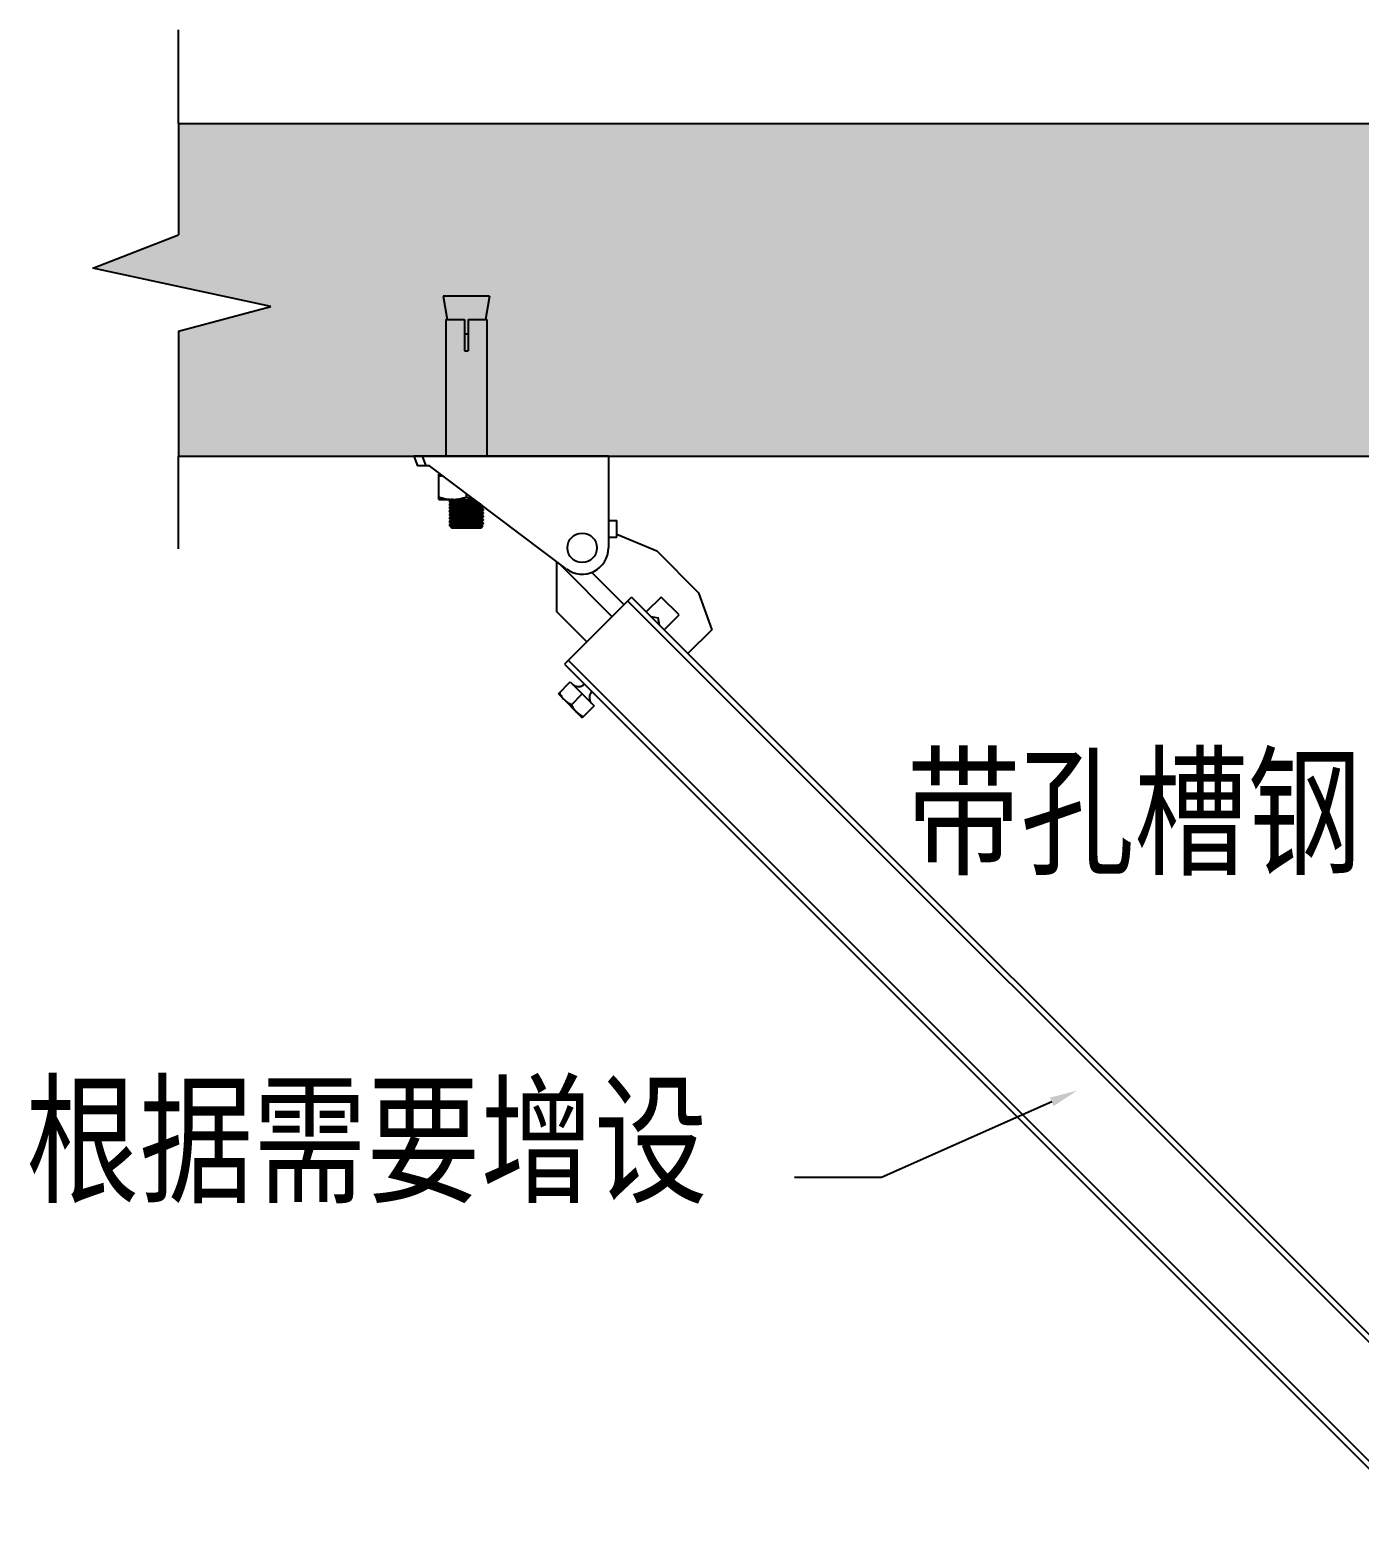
# Model space of a CAD drawing. Extents: x 815029915 to 815825525, y 579155098 to 579748855.
# Drawn here: x 815609572 to 815612789, y 579335553 to 579339152 of the extents above; entities that cross this region are included whole.
import ezdxf

# ---------------------------------------------------------------- set-up
doc = ezdxf.new("R2010")
doc.units = 0
doc.header["$LTSCALE"] = 100
doc.header["$MEASUREMENT"] = 0
for name, color, linetype in [('02___PRT_ALL_AXES', 7, 'Continuous'), ('03___PRT_ALL_CURVES', 7, 'Continuous'), ('11122', 7, 'Continuous'), ('TC', 114, 'Continuous')]:
    doc.layers.add(name, color=color, linetype=linetype)
doc.styles.add('六院', font='', dxfattribs={"width": 0.8})
doc.styles.get('六院').set_extended_font_data('SimSun')

msp = doc.modelspace()

# ---------------------------------------------------------------- hatches: boundary and pattern name
at = {"layer": '11122'}
h = msp.add_hatch(dxfattribs=at)
h.set_pattern_fill('AR-CONC', color=256, scale=56, style=0)
h.set_pattern_definition([(50, (815063700.56, 580054705.05), (401.6657, -35.1412), [42, -462]), (355, (815063700.56, 580054705.05), (-77.70075, 421.2276), [33.6, -369.6]), (100.4514, (815063734.03, 580054702.12), (323.96525, 386.08614), [35.6945, -392.63958]), (46.1842, (815063700.56, 580054817.05), (597.655, -92.69065), [63, -693]), (96.6356, (815063750.36, 580054809.3), (523.4111, 545.506), [53.54176, -588.9593]), (351.1842, (815063700.56, 580054817.05), (523.4107, 545.5064), [50.4, -554.4]), (21, (815063756.56, 580054789.05), (334.26795, -225.46658), [42, -462]), (326, (815063756.56, 580054789.05), (136.25659, 406.08403), [33.6, -369.6]), (71.4514, (815063784.4, 580054770.26), (470.52467, 180.61708), [35.6945, -392.63958]), (37.5, (815063700.56, 580054705.05), (6.80952, 186.420558), [0, -365.12, 0, -375.2, 0, -371]), (7.5, (815063700.56, 580054705.05), (147.31894, 220.87056), [0, -213.92, 0, -356.72, 0, -141.4]), (327.5, (815063575.68, 580054705.05), (298.940564, -12.630728), [0, -140, 0, -436.8, 0, -579.6]), (317.5, (815063519.68, 580054705.05), (326.584255, 56.05879), [0, -182, 0, -290.08, 0, -411.6])])
edge = h.paths.add_edge_path()
edge.add_line((815610154.8, 579338482.3), (815609724.4, 579338575.7))
edge.add_line((815609724.4, 579338575.7), (815609931.7, 579338655.9))
edge.add_line((815609931.7, 579338422.6), (815610154.8, 579338482.3))
edge.add_line((815609931.7, 579338422.6), (815609931.7, 579338120.3))
edge.add_line((815609931.7, 579338925.7), (815609931.7, 579338655.9))
edge.add_line((815609931.7, 579338925.7), (815621872, 579338925.7))
edge.add_line((815609931.7, 579338120.3), (815621872, 579338120.3))
edge.add_line((815614519.7, 579338451.8), (815614474.2, 579338451.8))
edge.add_line((815614414, 579338507.9), (815614526.2, 579338507.9))
edge.add_line((815614466.1, 579338451.8), (815614420.6, 579338451.8))
edge.add_line((815614466.1, 579338416.1), (815614474.2, 579338416.1))
edge.add_line((815614420.6, 579338365.8), (815614420.4, 579338365.8))
edge.add_line((815614474.2, 579338375.3), (815614466.1, 579338375.3))
edge.add_line((815614519.9, 579338365.8), (815614519.7, 579338365.8))
edge.add_line((815614414, 579338507.9), (815614423.4, 579338451.8))
edge.add_line((815614526.2, 579338507.9), (815614516.9, 579338451.8))
edge.add_line((815614519.9, 579338375.3), (815614519.9, 579338120.3))
edge.add_line((815614519.7, 579338451.8), (815614519.7, 579338375.3))
edge.add_line((815614474.2, 579338451.8), (815614474.2, 579338375.3))
edge.add_line((815614466.1, 579338451.8), (815614466.1, 579338375.3))
edge.add_line((815614420.6, 579338451.8), (815614420.6, 579338375.3))
edge.add_line((815614420.4, 579338375.3), (815614420.4, 579338120.3))
edge.add_line((815613872.7, 579338508.2), (815613863.4, 579338452))
edge.add_line((815613872.7, 579338508.2), (815613760.4, 579338508.2))
edge.add_line((815613820.7, 579338452), (815613866.2, 579338452))
edge.add_line((815613767, 579338452), (815613812.5, 579338452))
edge.add_line((815613820.7, 579338416.3), (815613812.5, 579338416.3))
edge.add_line((815613866.2, 579338375.5), (815613866.3, 579338375.5))
edge.add_line((815613812.5, 579338375.5), (815613820.7, 579338375.5))
edge.add_line((815613766.8, 579338375.5), (815613767, 579338375.5))
edge.add_line((815613760.4, 579338508.2), (815613769.8, 579338452))
edge.add_line((815613766.8, 579338375.5), (815613766.8, 579338120.3))
edge.add_line((815613767, 579338452), (815613767, 579338375.5))
edge.add_line((815613812.5, 579338452), (815613812.5, 579338375.5))
edge.add_line((815613820.7, 579338452), (815613820.7, 579338375.5))
edge.add_line((815613866.2, 579338452), (815613866.2, 579338375.5))
edge.add_line((815613866.3, 579338375.5), (815613866.3, 579338120.3))
edge.add_line((815613223.1, 579338508.2), (815613232.5, 579338452))
edge.add_line((815613223.1, 579338508.2), (815613335.4, 579338508.2))
edge.add_line((815613275.2, 579338452), (815613229.7, 579338452))
edge.add_line((815613328.9, 579338452), (815613283.3, 579338452))
edge.add_line((815613275.2, 579338416.3), (815613283.3, 579338416.3))
edge.add_line((815613229.7, 579338375.5), (815613229.5, 579338375.5))
edge.add_line((815613283.3, 579338375.5), (815613275.2, 579338375.5))
edge.add_line((815613329, 579338375.5), (815613328.9, 579338375.5))
edge.add_line((815613335.4, 579338508.2), (815613326.1, 579338452))
edge.add_line((815613329, 579338375.5), (815613329, 579338120.3))
edge.add_line((815613328.9, 579338452), (815613328.9, 579338375.5))
edge.add_line((815613283.3, 579338452), (815613283.3, 579338375.5))
edge.add_line((815613275.2, 579338452), (815613275.2, 579338375.5))
edge.add_line((815613229.7, 579338452), (815613229.7, 579338375.5))
edge.add_line((815613229.5, 579338375.5), (815613229.5, 579338120.3))
edge.add_line((815617343.3, 579338451.8), (815617388.7, 579338451.8))
edge.add_line((815617448.9, 579338507.9), (815617336.7, 579338507.9))
edge.add_line((815617396.9, 579338451.8), (815617442.4, 579338451.8))
edge.add_line((815617396.9, 579338416.1), (815617388.7, 579338416.1))
edge.add_line((815617442.4, 579338365.8), (815617442.5, 579338365.8))
edge.add_line((815617388.7, 579338375.3), (815617396.9, 579338375.3))
edge.add_line((815617343.1, 579338365.8), (815617343.3, 579338365.8))
edge.add_line((815617448.9, 579338507.9), (815617439.6, 579338451.8))
edge.add_line((815617336.7, 579338507.9), (815617346.1, 579338451.8))
edge.add_line((815617343.1, 579338375.3), (815617343.1, 579338120.3))
edge.add_line((815617343.3, 579338451.8), (815617343.3, 579338375.3))
edge.add_line((815617388.7, 579338451.8), (815617388.7, 579338375.3))
edge.add_line((815617396.9, 579338451.8), (815617396.9, 579338375.3))
edge.add_line((815617442.4, 579338451.8), (815617442.4, 579338375.3))
edge.add_line((815617442.5, 579338375.3), (815617442.5, 579338120.3))
edge.add_line((815618640.2, 579338508.2), (815618630.8, 579338452))
edge.add_line((815618640.2, 579338508.2), (815618527.9, 579338508.2))
edge.add_line((815618588.1, 579338452), (815618633.6, 579338452))
edge.add_line((815618534.4, 579338452), (815618579.9, 579338452))
edge.add_line((815618588.1, 579338416.3), (815618579.9, 579338416.3))
edge.add_line((815618633.6, 579338375.5), (815618633.8, 579338375.5))
edge.add_line((815618579.9, 579338375.5), (815618588.1, 579338375.5))
edge.add_line((815618534.3, 579338375.5), (815618534.4, 579338375.5))
edge.add_line((815618527.9, 579338508.2), (815618537.2, 579338452))
edge.add_line((815618534.3, 579338375.5), (815618534.3, 579338120.3))
edge.add_line((815618534.4, 579338452), (815618534.4, 579338375.5))
edge.add_line((815618579.9, 579338452), (815618579.9, 579338375.5))
edge.add_line((815618588.1, 579338452), (815618588.1, 579338375.5))
edge.add_line((815618633.6, 579338452), (815618633.6, 579338375.5))
edge.add_line((815618633.8, 579338375.5), (815618633.8, 579338120.3))
edge.add_line((815617990.6, 579338508.2), (815617999.9, 579338452))
edge.add_line((815617990.6, 579338508.2), (815618102.8, 579338508.2))
edge.add_line((815618042.6, 579338452), (815617997.1, 579338452))
edge.add_line((815618096.3, 579338452), (815618050.8, 579338452))
edge.add_line((815618042.6, 579338416.3), (815618050.8, 579338416.3))
edge.add_line((815617997.1, 579338375.5), (815617996.9, 579338375.5))
edge.add_line((815618050.8, 579338375.5), (815618042.6, 579338375.5))
edge.add_line((815618096.5, 579338375.5), (815618096.3, 579338375.5))
edge.add_line((815618102.8, 579338508.2), (815618093.5, 579338452))
edge.add_line((815618096.5, 579338375.5), (815618096.5, 579338120.3))
edge.add_line((815618096.3, 579338452), (815618096.3, 579338375.5))
edge.add_line((815618050.8, 579338452), (815618050.8, 579338375.5))
edge.add_line((815618042.6, 579338452), (815618042.6, 579338375.5))
edge.add_line((815617997.1, 579338452), (815617997.1, 579338375.5))
edge.add_line((815617996.9, 579338375.5), (815617996.9, 579338120.3))
edge.add_line((815622095, 579338470.8), (815621664.6, 579338564.1))
edge.add_line((815621664.6, 579338564.1), (815621872, 579338644.3))
edge.add_line((815621872, 579338411), (815622095, 579338470.8))
edge.add_line((815621872, 579338411), (815621872, 579338108.7))
edge.add_line((815621872, 579338914.1), (815621872, 579338644.3))
edge.add_line((815621178.9, 579338507.6), (815621291, 579338507.6))
edge.add_line((815621230.9, 579338451.5), (815621185.4, 579338451.5))
edge.add_line((815621284.5, 579338451.5), (815621239, 579338451.5))
edge.add_line((815621230.9, 579338415.9), (815621239, 579338415.9))
edge.add_line((815621178.9, 579338507.6), (815621188.2, 579338451.5))
edge.add_line((815621284.5, 579338451.5), (815621284.5, 579338375.1))
edge.add_line((815621239, 579338451.5), (815621239, 579338375.1))
edge.add_line((815621230.9, 579338451.5), (815621230.9, 579338375.1))
edge.add_line((815621185.4, 579338451.5), (815621185.4, 579338375.1))
edge.add_line((815621291, 579338507.6), (815621281.7, 579338451.5))
edge.add_line((815621185.4, 579338375.1), (815621185.3, 579338375.1))
edge.add_line((815621239, 579338375.1), (815621230.9, 579338375.1))
edge.add_line((815621284.6, 579338375.1), (815621284.5, 579338375.1))
edge.add_line((815621284.6, 579338375.1), (815621284.6, 579338120.3))
edge.add_line((815621185.3, 579338375.1), (815621185.3, 579338120.3))

# ---------------------------------------------------------------- linework, layer by layer
at = {"color": 0, "linetype": 'Continuous'}
for p, q in [((815610578.5, 579338451.5), (815610578.5, 579338375.1)), ((815610578.5, 579338451.5), (815610623.9, 579338451.5)), ((815610623.9, 579338451.5), (815610623.9, 579338375.1)), ((815610632.1, 579338451.5), (815610632.1, 579338375.1)), ((815610632.1, 579338451.5), (815610677.5, 579338451.5)), ((815610677.5, 579338451.5), (815610677.5, 579338375.1)), ((815610578.3, 579338375.1), (815610578.3, 579338120.3)), ((815610578.3, 579338375.1), (815610578.5, 579338375.1)), ((815610623.9, 579338375.1), (815610632.1, 579338375.1)), ((815610677.5, 579338375.1), (815610677.7, 579338375.1)), ((815610677.7, 579338375.1), (815610677.7, 579338120.3)), ((815610501, 579338120.3), (815610509.4, 579338097.4)), ((815610972, 579338120.3), (815610501, 579338120.3)), ((815610521.4, 579338120.3), (815610530.1, 579338097.4)), ((815610972, 579338120.3), (815610972, 579337898.6)), ((815610538.8, 579338097.4), (815610509.4, 579338097.4)), ((815610587.2, 579338012.3), (815610587.2, 579338010.2)), ((815610587.2, 579338012.3), (815610587.3, 579338012.3)), ((815610587.3, 579338010.1), (815610587.2, 579338010.2)), ((815610587.3, 579338004.2), (815610587.2, 579338004.1)), ((815610587.2, 579338004.1), (815610587.2, 579338002.1)), ((815610587.2, 579338004.1), (815610587.2, 579338004.1)), ((815610587.3, 579338002), (815610587.2, 579338002.1)), ((815610587.3, 579338012.3), (815610591.6, 579338014.8)), ((815610591.6, 579338007.6), (815610587.3, 579338010.1)), ((815610587.3, 579338004.2), (815610591.6, 579338006.7)), ((815610591.6, 579337999.5), (815610587.3, 579338002)), ((815610587.3, 579337996), (815610591.6, 579337998.5)), ((815610591.7, 579338015.7), (815610591.6, 579338015.8)), ((815610591.6, 579338014.8), (815610591.6, 579338015.8)), ((815610591.6, 579338006.7), (815610591.6, 579338007.7)), ((815610591.7, 579338007.6), (815610591.6, 579338007.6)), ((815610591.7, 579337999.4), (815610591.6, 579337999.5)), ((815610591.6, 579337998.5), (815610591.6, 579337999.5)), ((815610591.8, 579338007.6), (815610591.7, 579338007.6)), ((815610591.8, 579337999.4), (815610591.7, 579337999.4)), ((815610647.2, 579338015.7), (815610643.6, 579338015.8)), ((815610668.7, 579337997.9), (815610664.3, 579337995.4)), ((815610668.7, 579337999.4), (815610668.7, 579337998)), ((815610668.7, 579337997.9), (815610668.7, 579337998)), ((815610668.7, 579337998), (815610668.7, 579337998)), ((815610587.2, 579337996), (815610587.2, 579337993.9)), ((815610587.2, 579337996), (815610587.3, 579337996)), ((815610587.2, 579337995.9), (815610587.2, 579337996)), ((815610587.3, 579337993.8), (815610587.2, 579337993.9)), ((815610587.2, 579337987.8), (815610587.3, 579337987.9)), ((815610587.2, 579337987.8), (815610587.2, 579337985.8)), ((815610587.2, 579337987.8), (815610587.2, 579337987.8)), ((815610587.3, 579337985.7), (815610587.2, 579337985.8)), ((815610587.2, 579337979.6), (815610587.3, 579337979.7)), ((815610587.2, 579337979.6), (815610587.2, 579337977.6)), ((815610587.2, 579337979.6), (815610587.2, 579337979.6)), ((815610587.3, 579337977.5), (815610587.2, 579337977.6)), ((815610587.2, 579337971.5), (815610587.3, 579337971.6)), ((815610587.2, 579337971.5), (815610587.2, 579337969.5)), ((815610587.2, 579337971.5), (815610587.2, 579337971.5)), ((815610587.3, 579337969.4), (815610587.2, 579337969.5)), ((815610587.2, 579337963.3), (815610587.3, 579337963.4)), ((815610587.2, 579337963.3), (815610587.2, 579337961.3)), ((815610587.2, 579337963.3), (815610587.2, 579337963.3)), ((815610587.3, 579337961.2), (815610587.2, 579337961.3)), ((815610591.6, 579337991.3), (815610587.3, 579337993.8)), ((815610587.3, 579337987.9), (815610591.6, 579337990.4)), ((815610591.6, 579337983.2), (815610587.3, 579337985.7)), ((815610587.3, 579337979.7), (815610591.6, 579337982.2)), ((815610591.6, 579337975), (815610587.3, 579337977.5)), ((815610587.3, 579337971.6), (815610591.6, 579337974.1)), ((815610591.6, 579337966.9), (815610587.3, 579337969.4)), ((815610587.3, 579337963.4), (815610591.6, 579337965.9)), ((815610591.6, 579337958.7), (815610587.3, 579337961.2)), ((815610591.6, 579337990.3), (815610591.6, 579337991.4)), ((815610591.7, 579337991.3), (815610591.6, 579337991.3)), ((815610591.7, 579337983.1), (815610591.6, 579337983.2)), ((815610591.6, 579337982.2), (815610591.6, 579337983.2)), ((815610591.6, 579337974), (815610591.6, 579337975.1)), ((815610591.7, 579337975), (815610591.6, 579337975)), ((815610591.7, 579337966.8), (815610591.6, 579337966.9)), ((815610591.6, 579337965.9), (815610591.6, 579337966.9)), ((815610591.8, 579337966.8), (815610591.7, 579337966.8)), ((815610664.3, 579337994.5), (815610664.2, 579337994.5)), ((815610664.3, 579337986.3), (815610664.2, 579337986.4)), ((815610664.3, 579337970), (815610664.2, 579337970.1)), ((815610664.3, 579337961.9), (815610664.2, 579337961.9)), ((815610664.3, 579337995.4), (815610664.3, 579337994.4)), ((815610664.3, 579337994.5), (815610664.3, 579337994.5)), ((815610664.3, 579337994.5), (815610668.7, 579337991.9)), ((815610668.7, 579337989.8), (815610664.3, 579337987.3)), ((815610664.3, 579337987.3), (815610664.3, 579337986.3)), ((815610664.3, 579337986.3), (815610664.3, 579337986.3)), ((815610664.3, 579337986.3), (815610668.7, 579337983.8)), ((815610668.7, 579337981.6), (815610664.3, 579337979.1)), ((815610664.3, 579337979.1), (815610664.3, 579337978.1)), ((815610664.3, 579337978.2), (815610664.3, 579337978.2)), ((815610664.3, 579337978.2), (815610668.7, 579337975.6)), ((815610668.7, 579337973.5), (815610664.3, 579337971)), ((815610664.3, 579337971), (815610664.3, 579337970)), ((815610664.3, 579337970), (815610664.3, 579337970)), ((815610664.3, 579337970), (815610668.7, 579337967.5)), ((815610668.7, 579337965.3), (815610664.3, 579337962.8)), ((815610664.3, 579337962.8), (815610664.3, 579337961.8)), ((815610664.3, 579337961.9), (815610664.3, 579337961.8)), ((815610664.3, 579337961.8), (815610668.7, 579337959.3)), ((815610668.7, 579337991.9), (815610668.7, 579337991.9)), ((815610668.7, 579337991.9), (815610668.7, 579337989.8)), ((815610668.7, 579337989.8), (815610668.7, 579337989.8)), ((815610668.7, 579337989.8), (815610668.7, 579337989.8)), ((815610668.7, 579337983.7), (815610668.7, 579337983.8)), ((815610668.7, 579337983.7), (815610668.7, 579337981.7)), ((815610668.7, 579337981.6), (815610668.7, 579337981.7)), ((815610668.7, 579337981.7), (815610668.7, 579337981.7)), ((815610668.7, 579337975.6), (815610668.7, 579337975.6)), ((815610668.7, 579337975.6), (815610668.7, 579337973.5)), ((815610668.7, 579337973.5), (815610668.7, 579337973.5)), ((815610668.7, 579337973.5), (815610668.7, 579337973.5)), ((815610668.7, 579337967.4), (815610668.7, 579337967.5)), ((815610668.7, 579337967.4), (815610668.7, 579337965.4)), ((815610668.7, 579337965.3), (815610668.7, 579337965.4)), ((815610668.7, 579337965.4), (815610668.7, 579337965.4)), ((815610972, 579337964.9), (815610991.9, 579337964.9)), ((815610991.9, 579337924.6), (815610991.9, 579337964.9)), ((815610587.2, 579337955.2), (815610587.3, 579337955.3)), ((815610587.2, 579337953.1), (815610587.3, 579337953.1)), ((815610587.3, 579337955.3), (815610591.6, 579337957.8)), ((815610591.6, 579337950.6), (815610587.3, 579337953.1)), ((815610592.3, 579337947), (815610590.4, 579337948.9)), ((815610590.5, 579337948.9), (815610590.4, 579337948.9)), ((815610590.5, 579337948.9), (815610591.6, 579337949.6)), ((815610591.7, 579337958.7), (815610591.6, 579337958.7)), ((815610591.6, 579337957.7), (815610591.6, 579337958.7)), ((815610591.7, 579337950.5), (815610591.6, 579337950.6)), ((815610591.6, 579337949.6), (815610591.6, 579337950.6)), ((815610591.8, 579337958.6), (815610591.7, 579337958.7)), ((815610592.3, 579337947), (815610663.6, 579337947)), ((815610599.1, 579337952.1), (815610656.8, 579337952.1)), ((815610623.1, 579337947.7), (815610650, 579337947.7)), ((815610663.6, 579337947), (815610668.1, 579337951.5)), ((815610668.7, 579337957.1), (815610664.3, 579337954.6)), ((815610664.3, 579337954.7), (815610664.3, 579337953.7)), ((815610664.3, 579337953.7), (815610664.3, 579337953.7)), ((815610664.3, 579337953.7), (815610668.1, 579337951.5)), ((815610668.1, 579337951.5), (815610668.1, 579337951.5)), ((815610668.7, 579337959.3), (815610668.7, 579337959.3)), ((815610668.7, 579337959.3), (815610668.7, 579337957.2)), ((815610668.7, 579337957.1), (815610668.7, 579337957.2)), ((815610668.7, 579337957.2), (815610668.7, 579337957.2)), ((815610991.9, 579337932.1), (815611088.8, 579337891)), ((815610972, 579337924.6), (815610991.9, 579337924.6))]:
    msp.add_line(p, q, dxfattribs=at)
at = {"color": 7, "linetype": 'Continuous'}
for p, q in [((815610869.9, 579337847.8), (815610538.8, 579338097.4)), ((815611088.8, 579337891), (815611189.7, 579337790.1)), ((815610847.1, 579337743.6), (815610847.1, 579337864.9)), ((815610861.4, 579337851.8), (815610980.4, 579337732.8)), ((815610930.7, 579337839.4), (815611008.9, 579337761.2)), ((815611189.7, 579337790.1), (815611221.9, 579337700.3)), ((815611027.3, 579337779.6), (815610865.1, 579337617.4)), ((815611018.3, 579337770.6), (815613082.8, 579335706.1)), ((815611027.3, 579337779.6), (815613095.1, 579335711.8)), ((815611099.3, 579337779.6), (815611063.3, 579337743.6)), ((815611142.6, 579337736.4), (815611099.3, 579337779.6)), ((815610919.2, 579337671.5), (815610847.1, 579337743.6)), ((815611106.6, 579337700.3), (815611142.6, 579337736.4)), ((815611221.9, 579337700.3), (815611164.2, 579337642.7)), ((815610865.1, 579337617.4), (815612929.6, 579335553)), ((815610874.1, 579337626.5), (815612938.6, 579335562)), ((815610879.5, 579337574.2), (815610937.2, 579337516.5))]:
    msp.add_line(p, q, dxfattribs=at)
at = {"color": 0}
for points in [[(815609931.7, 579338925.7), (815609931.7, 579339152.3)], [(815609931.7, 579338925.7), (815609931.7, 579338655.9)], [(815609724.4, 579338575.7), (815609931.7, 579338655.9)], [(815610154.8, 579338482.3), (815609724.4, 579338575.7)], [(815609931.7, 579338422.6), (815610154.8, 579338482.3)], [(815609931.7, 579338422.6), (815609931.7, 579338120.3)], [(815609931.7, 579337896), (815609931.7, 579338120.3)]]:
    msp.add_lwpolyline(points, dxfattribs=at)
at = {"color": 7, "linetype": 'Continuous'}
msp.add_arc((815610908.3, 579337898.6), 63.7, 232.9893, 0, dxfattribs=at)
at = {"color": 0, "linetype": 'Continuous'}
msp.add_arc((815610908.3, 579337898.6), 66.3, 217.7521, 225.0012, dxfattribs=at)
for points, knots in [([(815610655.7, 579338009.2), (815610652.5, 579338009.4), (815610645.5, 579338009.6), (815610634.7, 579338010), (815610623.2, 579338010.4), (815610613.7, 579338010.7), (815610606.6, 579338010.9), (815610601.9, 579338011.1), (815610597.7, 579338011.3), (815610594.1, 579338011.5), (815610591.3, 579338011.7), (815610589.4, 579338011.8), (815610588.2, 579338012), (815610587.7, 579338012.1), (815610587.4, 579338012.1), (815610587.2, 579338012.2), (815610587.2, 579338012.3)], [0, 0, 0, 0, 0.141322, 0.304623, 0.476266, 0.641936, 0.718164, 0.787819, 0.849445, 0.901754, 0.943654, 0.974283, 0.985176, 0.993055, 0.997923, 1, 1, 1, 1]), ([(815610667.6, 579338000.3), (815610665.7, 579338000.6), (815610660.2, 579338000.9), (815610650.4, 579338001.3), (815610637.6, 579338001.8), (815610625.9, 579338002.1), (815610616.3, 579338002.4), (815610609.5, 579338002.7), (815610603.4, 579338002.9), (815610598, 579338003.1), (815610594.1, 579338003.3), (815610591.6, 579338003.5), (815610590.1, 579338003.6), (815610588.9, 579338003.7), (815610588, 579338003.8), (815610587.5, 579338003.9), (815610587.2, 579338004), (815610587.2, 579338004.1)], [0, 0, 0, 0, 0.073815, 0.201898, 0.367708, 0.549733, 0.639457, 0.724387, 0.801743, 0.868996, 0.923959, 0.946257, 0.96485, 0.979587, 0.990367, 0.997127, 1, 1, 1, 1]), ([(815610658.7, 579338007.1), (815610655.6, 579338007.2), (815610648.9, 579338007.5), (815610638.2, 579338007.9), (815610626.6, 579338008.2), (815610615.1, 579338008.6), (815610606.1, 579338008.9), (815610599.7, 579338009.2), (815610595.7, 579338009.4), (815610592.5, 579338009.6), (815610590, 579338009.7), (815610588.3, 579338009.9), (815610587.5, 579338010), (815610587.3, 579338010.1)], [0, 0, 0, 0, 0.128161, 0.282558, 0.449765, 0.615242, 0.764597, 0.829085, 0.884847, 0.930673, 0.965573, 0.988812, 1, 1, 1, 1]), ([(815610668.7, 579337998), (815610668.7, 579337998.1), (815610668.4, 579337998.2), (815610667.8, 579337998.3), (815610666.8, 579337998.4), (815610665.5, 579337998.5), (815610663.8, 579337998.6), (815610661, 579337998.8), (815610656.7, 579337999), (815610650.7, 579337999.3), (815610644, 579337999.5), (815610636.6, 579337999.8), (815610628.9, 579338000), (815610621.2, 579338000.2), (815610613.7, 579338000.5), (815610606.8, 579338000.7), (815610600.6, 579338001), (815610595.5, 579338001.2), (815610591.9, 579338001.4), (815610589.7, 579338001.6), (815610588.6, 579338001.7), (815610587.8, 579338001.8), (815610587.4, 579338001.9), (815610587.3, 579338002)], [0, 0, 0, 0, 0.003126, 0.010599, 0.022538, 0.038861, 0.059436, 0.084071, 0.144605, 0.218244, 0.302282, 0.393624, 0.488903, 0.58461, 0.677217, 0.763313, 0.839726, 0.903646, 0.952726, 0.971121, 0.98519, 0.994822, 1, 1, 1, 1]), ([(815610652.3, 579338011.8), (815610649.4, 579338012), (815610643.2, 579338012.2), (815610633.5, 579338012.6), (815610623.4, 579338012.9), (815610615, 579338013.2), (815610608.7, 579338013.5), (815610604.5, 579338013.7), (815610600.8, 579338013.9), (815610597.7, 579338014), (815610595.2, 579338014.2), (815610593.5, 579338014.4), (815610592.5, 579338014.5), (815610592, 579338014.6), (815610591.8, 579338014.7), (815610591.6, 579338014.8), (815610591.6, 579338014.8)], [0, 0, 0, 0, 0.142688, 0.306603, 0.478257, 0.643515, 0.719446, 0.78878, 0.850087, 0.902108, 0.943767, 0.974229, 0.985073, 0.992932, 0.997817, 1, 1, 1, 1]), ([(815610663.9, 579338002.8), (815610663.4, 579338002.9), (815610661.9, 579338003.1), (815610659.1, 579338003.3), (815610655.2, 579338003.5), (815610648.3, 579338003.9), (815610638.2, 579338004.3), (815610627.5, 579338004.6), (815610618.7, 579338004.9), (815610612.4, 579338005.2), (815610606.6, 579338005.4), (815610601.6, 579338005.7), (815610598, 579338005.9), (815610595.6, 579338006), (815610594.2, 579338006.2), (815610593.2, 579338006.3), (815610592.3, 579338006.4), (815610591.9, 579338006.5), (815610591.6, 579338006.6), (815610591.6, 579338006.7)], [0, 0, 0, 0, 0.022796, 0.061997, 0.116305, 0.183849, 0.348888, 0.534354, 0.626759, 0.714641, 0.794938, 0.86486, 0.921979, 0.945104, 0.964325, 0.97949, 0.990477, 0.997241, 1, 1, 1, 1]), ([(815610664.2, 579337994.5), (815610663.8, 579337994.7), (815610662.6, 579337994.8), (815610660.1, 579337995.1), (815610656.5, 579337995.3), (815610651.8, 579337995.5), (815610646.2, 579337995.8), (815610640, 579337996), (815610633.4, 579337996.3), (815610626.5, 579337996.5), (815610619.7, 579337996.8), (815610613.2, 579337997), (815610607.3, 579337997.2), (815610602.1, 579337997.5), (815610598.3, 579337997.7), (815610595.8, 579337997.9), (815610594.3, 579337998), (815610593.2, 579337998.1), (815610592.4, 579337998.2), (815610591.9, 579337998.3), (815610591.6, 579337998.4), (815610591.6, 579337998.5)], [0, 0, 0, 0, 0.017078, 0.05154, 0.102255, 0.167406, 0.244629, 0.331116, 0.423717, 0.519059, 0.613667, 0.704094, 0.787045, 0.8595, 0.918826, 0.942874, 0.962879, 0.978668, 0.990109, 0.997152, 1, 1, 1, 1]), ([(815610592.1, 579338015.6), (815610592.1, 579338015.6), (815610591.9, 579338015.7), (815610591.8, 579338015.7), (815610591.7, 579338015.7)], [0, 0, 0, 0, 0.326384, 1, 1, 1, 1]), ([(815610662.9, 579338004), (815610661, 579338004.2), (815610656.2, 579338004.5), (815610647.5, 579338004.9), (815610636.6, 579338005.3), (815610624.6, 579338005.8), (815610614.6, 579338006.1), (815610607.2, 579338006.4), (815610602.4, 579338006.6), (815610598.4, 579338006.9), (815610595.3, 579338007.1), (815610593.2, 579338007.3), (815610592.1, 579338007.4), (815610591.8, 579338007.6)], [0, 0, 0, 0, 0.077845, 0.204483, 0.364985, 0.540358, 0.70984, 0.786006, 0.853367, 0.909918, 0.953983, 0.984276, 1, 1, 1, 1]), ([(815610664.3, 579337995.4), (815610664.3, 579337995.5), (815610664, 579337995.6), (815610663.6, 579337995.7), (815610662.7, 579337995.8), (815610661.6, 579337995.9), (815610660.2, 579337996.1), (815610657.7, 579337996.2), (815610654, 579337996.5), (815610648.9, 579337996.7), (815610643, 579337996.9), (815610636.5, 579337997.2), (815610629.8, 579337997.4), (815610623, 579337997.7), (815610616.3, 579337997.9), (815610610.1, 579337998.1), (815610604.5, 579337998.4), (815610599.8, 579337998.6), (815610596.1, 579337998.8), (815610593.6, 579337999.1), (815610592.2, 579337999.2), (815610591.8, 579337999.4)], [0, 0, 0, 0, 0.002822, 0.009786, 0.021097, 0.03671, 0.056491, 0.080278, 0.138977, 0.210714, 0.292913, 0.382619, 0.476605, 0.571489, 0.663855, 0.750379, 0.827951, 0.893783, 0.945517, 0.981317, 1, 1, 1, 1]), ([(815610594.1, 579338015.3), (815610593.9, 579338015.4), (815610593.2, 579338015.4), (815610592.6, 579338015.5), (815610592.1, 579338015.6)], [0, 0, 0, 0, 0.320782, 1, 1, 1, 1]), ([(815610650.9, 579338012.9), (815610645.8, 579338013.1), (815610635.1, 579338013.5), (815610619.4, 579338014.1), (815610605.6, 579338014.6), (815610597.4, 579338015), (815610594.1, 579338015.3)], [0, 0, 0, 0, 0.268738, 0.566666, 0.829339, 1, 1, 1, 1]), ([(815610664.3, 579338002.7), (815610664.2, 579338002.7), (815610664.1, 579338002.7), (815610664, 579338002.7), (815610663.9, 579338002.8)], [0, 0, 0, 0, 0.181448, 1, 1, 1, 1]), ([(815610668.7, 579337991.9), (815610668.6, 579337992), (815610668.2, 579337992.1), (815610667.4, 579337992.2), (815610666.2, 579337992.3), (815610664, 579337992.5), (815610660.5, 579337992.7), (815610655.3, 579337993), (815610649.2, 579337993.2), (815610642.2, 579337993.5), (815610634.8, 579337993.7), (815610627, 579337993.9), (815610619.4, 579337994.2), (815610612, 579337994.4), (815610605.2, 579337994.7), (815610599.3, 579337994.9), (815610595, 579337995.1), (815610592.1, 579337995.3), (815610590.4, 579337995.4), (815610589.1, 579337995.5), (815610588.1, 579337995.7), (815610587.6, 579337995.8), (815610587.2, 579337995.9), (815610587.2, 579337995.9)], [0, 0, 0, 0, 0.005178, 0.014811, 0.028881, 0.047278, 0.096363, 0.160283, 0.236695, 0.322794, 0.415405, 0.51111, 0.606386, 0.697723, 0.78176, 0.855398, 0.915929, 0.940564, 0.961139, 0.977461, 0.9894, 0.996873, 1, 1, 1, 1]), ([(815610668.7, 579337983.8), (815610668.6, 579337983.9), (815610668.2, 579337983.9), (815610667.4, 579337984.1), (815610666.2, 579337984.2), (815610664, 579337984.4), (815610660.5, 579337984.6), (815610655.3, 579337984.8), (815610649.2, 579337985.1), (815610642.2, 579337985.3), (815610634.8, 579337985.5), (815610627, 579337985.8), (815610619.4, 579337986), (815610612, 579337986.3), (815610605.2, 579337986.5), (815610599.3, 579337986.8), (815610595, 579337987), (815610592.1, 579337987.2), (815610590.4, 579337987.3), (815610589.1, 579337987.4), (815610588.1, 579337987.5), (815610587.6, 579337987.6), (815610587.2, 579337987.7), (815610587.2, 579337987.8)], [0, 0, 0, 0, 0.005177, 0.014809, 0.028877, 0.047271, 0.096349, 0.160265, 0.236676, 0.322771, 0.415375, 0.511078, 0.606358, 0.697705, 0.781748, 0.855387, 0.915922, 0.94056, 0.961137, 0.977461, 0.989401, 0.996874, 1, 1, 1, 1]), ([(815610617.4, 579337977.9), (815610615.3, 579337978), (815610611.3, 579337978.1), (815610605.6, 579337978.4), (815610600.4, 579337978.6), (815610596, 579337978.8), (815610592.8, 579337978.9), (815610590.8, 579337979.1), (815610589.5, 579337979.2), (815610588.6, 579337979.3), (815610587.9, 579337979.4), (815610587.5, 579337979.5), (815610587.2, 579337979.6), (815610587.2, 579337979.6)], [0, 0, 0, 0, 0.205786, 0.397024, 0.568602, 0.716064, 0.835524, 0.883754, 0.923882, 0.95566, 0.978916, 0.993574, 1, 1, 1, 1]), ([(815610668.7, 579337967.5), (815610668.6, 579337967.6), (815610668.2, 579337967.6), (815610667.4, 579337967.8), (815610666.2, 579337967.9), (815610664, 579337968.1), (815610660.5, 579337968.3), (815610655.3, 579337968.5), (815610649.2, 579337968.7), (815610642.2, 579337969), (815610634.8, 579337969.2), (815610627, 579337969.5), (815610619.4, 579337969.7), (815610612, 579337970), (815610605.2, 579337970.2), (815610599.3, 579337970.5), (815610595, 579337970.7), (815610592.1, 579337970.8), (815610590.4, 579337971), (815610589.1, 579337971.1), (815610588.1, 579337971.2), (815610587.6, 579337971.3), (815610587.2, 579337971.4), (815610587.2, 579337971.5)], [0, 0, 0, 0, 0.005177, 0.014809, 0.028877, 0.047271, 0.096349, 0.160265, 0.236675, 0.322771, 0.415375, 0.511077, 0.606357, 0.697705, 0.781748, 0.855387, 0.915922, 0.94056, 0.961137, 0.977461, 0.989401, 0.996874, 1, 1, 1, 1]), ([(815610668.7, 579337959.3), (815610668.6, 579337959.4), (815610668.2, 579337959.5), (815610667.4, 579337959.6), (815610666.2, 579337959.7), (815610664, 579337959.9), (815610660.5, 579337960.1), (815610655.3, 579337960.4), (815610649.2, 579337960.6), (815610642.2, 579337960.8), (815610634.8, 579337961.1), (815610627, 579337961.3), (815610619.4, 579337961.6), (815610612, 579337961.8), (815610605.2, 579337962.1), (815610599.3, 579337962.3), (815610595, 579337962.5), (815610592.1, 579337962.7), (815610590.4, 579337962.8), (815610589.1, 579337962.9), (815610588.1, 579337963), (815610587.6, 579337963.2), (815610587.2, 579337963.2), (815610587.2, 579337963.3)], [0, 0, 0, 0, 0.005178, 0.014811, 0.028881, 0.047278, 0.096362, 0.160282, 0.236694, 0.322794, 0.415406, 0.511111, 0.606386, 0.697724, 0.781761, 0.855399, 0.91593, 0.940565, 0.961139, 0.977461, 0.9894, 0.996873, 1, 1, 1, 1]), ([(815610668.7, 579337989.8), (815610668.7, 579337989.9), (815610668.4, 579337990), (815610667.8, 579337990.1), (815610666.8, 579337990.2), (815610665.5, 579337990.4), (815610663.8, 579337990.5), (815610661, 579337990.7), (815610656.7, 579337990.9), (815610650.7, 579337991.1), (815610644, 579337991.4), (815610636.6, 579337991.6), (815610628.9, 579337991.8), (815610621.2, 579337992.1), (815610613.7, 579337992.3), (815610606.8, 579337992.6), (815610600.6, 579337992.8), (815610595.5, 579337993.1), (815610591.9, 579337993.3), (815610589.7, 579337993.5), (815610588.6, 579337993.6), (815610587.8, 579337993.7), (815610587.4, 579337993.8), (815610587.3, 579337993.8)], [0, 0, 0, 0, 0.003126, 0.010599, 0.022538, 0.038861, 0.059436, 0.084071, 0.144605, 0.218244, 0.302282, 0.393624, 0.488903, 0.58461, 0.677217, 0.763313, 0.839726, 0.903646, 0.952726, 0.971121, 0.98519, 0.994822, 1, 1, 1, 1]), ([(815610617.4, 579337984.1), (815610613.5, 579337984.2), (815610608, 579337984.4), (815610601, 579337984.7), (815610596.6, 579337984.9), (815610593, 579337985.1), (815610590.2, 579337985.2), (815610588.5, 579337985.5), (815610587.5, 579337985.5), (815610587.3, 579337985.7)], [0, 0, 0, 0, 0.385057, 0.552883, 0.698628, 0.818729, 0.910275, 0.971094, 1, 1, 1, 1]), ([(815610668.7, 579337973.5), (815610668.7, 579337973.6), (815610668.4, 579337973.7), (815610667.8, 579337973.8), (815610666.8, 579337973.9), (815610665.5, 579337974.1), (815610663.8, 579337974.2), (815610661, 579337974.4), (815610656.7, 579337974.6), (815610650.7, 579337974.8), (815610644, 579337975), (815610636.6, 579337975.3), (815610628.9, 579337975.5), (815610621.2, 579337975.8), (815610613.7, 579337976), (815610606.8, 579337976.3), (815610600.6, 579337976.5), (815610595.5, 579337976.8), (815610591.9, 579337977), (815610589.7, 579337977.1), (815610588.6, 579337977.3), (815610587.8, 579337977.4), (815610587.4, 579337977.5), (815610587.3, 579337977.5)], [0, 0, 0, 0, 0.003126, 0.010599, 0.022538, 0.038861, 0.059436, 0.084071, 0.144605, 0.218244, 0.302282, 0.393624, 0.488903, 0.58461, 0.677217, 0.763313, 0.839726, 0.903646, 0.952726, 0.971121, 0.98519, 0.994822, 1, 1, 1, 1]), ([(815610668.7, 579337965.4), (815610668.7, 579337965.5), (815610668.4, 579337965.5), (815610667.8, 579337965.7), (815610666.8, 579337965.8), (815610665.5, 579337965.9), (815610663.8, 579337966), (815610661, 579337966.2), (815610656.7, 579337966.4), (815610650.7, 579337966.7), (815610644, 579337966.9), (815610636.6, 579337967.1), (815610628.9, 579337967.4), (815610621.2, 579337967.6), (815610613.7, 579337967.9), (815610606.8, 579337968.1), (815610600.6, 579337968.4), (815610595.5, 579337968.6), (815610591.9, 579337968.8), (815610589.7, 579337969), (815610588.6, 579337969.1), (815610587.8, 579337969.2), (815610587.4, 579337969.3), (815610587.3, 579337969.4)], [0, 0, 0, 0, 0.003126, 0.010599, 0.022538, 0.038861, 0.059436, 0.084071, 0.144605, 0.218244, 0.302282, 0.393624, 0.488903, 0.58461, 0.677217, 0.763313, 0.839726, 0.903646, 0.952726, 0.971121, 0.98519, 0.994822, 1, 1, 1, 1]), ([(815610668.7, 579337957.2), (815610668.7, 579337957.3), (815610668.4, 579337957.4), (815610667.8, 579337957.5), (815610666.8, 579337957.6), (815610665.5, 579337957.7), (815610663.8, 579337957.9), (815610661, 579337958), (815610656.7, 579337958.3), (815610650.7, 579337958.5), (815610644, 579337958.7), (815610636.6, 579337959), (815610628.9, 579337959.2), (815610621.2, 579337959.5), (815610613.7, 579337959.7), (815610606.8, 579337960), (815610600.6, 579337960.2), (815610595.5, 579337960.4), (815610591.9, 579337960.7), (815610589.7, 579337960.8), (815610588.6, 579337961), (815610587.8, 579337961.1), (815610587.4, 579337961.2), (815610587.3, 579337961.2)], [0, 0, 0, 0, 0.003126, 0.010599, 0.022538, 0.038861, 0.059436, 0.084071, 0.144605, 0.218244, 0.302282, 0.393624, 0.488903, 0.58461, 0.677217, 0.763313, 0.839726, 0.903646, 0.952726, 0.971121, 0.98519, 0.994822, 1, 1, 1, 1]), ([(815610664.2, 579337986.4), (815610663.8, 579337986.5), (815610662.4, 579337986.7), (815610659.9, 579337986.9), (815610656.2, 579337987.2), (815610651.5, 579337987.4), (815610645.9, 579337987.6), (815610639.7, 579337987.9), (815610633.1, 579337988.1), (815610626.3, 579337988.4), (815610619.5, 579337988.6), (815610613.1, 579337988.9), (815610607.1, 579337989.1), (815610602, 579337989.3), (815610598.2, 579337989.5), (815610595.8, 579337989.7), (815610594.3, 579337989.8), (815610593.2, 579337990), (815610592.4, 579337990.1), (815610591.9, 579337990.2), (815610591.6, 579337990.3), (815610591.6, 579337990.3)], [0, 0, 0, 0, 0.018292, 0.053767, 0.105252, 0.170919, 0.248407, 0.334924, 0.427348, 0.522343, 0.61648, 0.70636, 0.788741, 0.860653, 0.919505, 0.943352, 0.963192, 0.978843, 0.99019, 0.997168, 1, 1, 1, 1]), ([(815610618.6, 579337980.5), (815610616.7, 579337980.6), (815610613.1, 579337980.7), (815610608, 579337980.9), (815610603.3, 579337981.1), (815610599.4, 579337981.3), (815610596.2, 579337981.5), (815610594.1, 579337981.7), (815610592.8, 579337981.9), (815610592.2, 579337982), (815610591.8, 579337982), (815610591.6, 579337982.1), (815610591.6, 579337982.2)], [0, 0, 0, 0, 0.206919, 0.39913, 0.571332, 0.719058, 0.838342, 0.926054, 0.957353, 0.980013, 0.994032, 1, 1, 1, 1]), ([(815610664.2, 579337970.1), (815610663.8, 579337970.2), (815610662.5, 579337970.4), (815610660.1, 579337970.6), (815610656.4, 579337970.8), (815610651.8, 579337971.1), (815610646.2, 579337971.3), (815610640, 579337971.6), (815610633.3, 579337971.8), (815610626.5, 579337972.1), (815610619.7, 579337972.3), (815610613.2, 579337972.5), (815610607.3, 579337972.8), (815610602.1, 579337973), (815610598.3, 579337973.2), (815610595.8, 579337973.4), (815610594.3, 579337973.5), (815610593.2, 579337973.6), (815610592.4, 579337973.8), (815610591.9, 579337973.9), (815610591.6, 579337974), (815610591.6, 579337974)], [0, 0, 0, 0, 0.017226, 0.051811, 0.102621, 0.167835, 0.245091, 0.331582, 0.424161, 0.519461, 0.614011, 0.704371, 0.787253, 0.859642, 0.918909, 0.942933, 0.962918, 0.97869, 0.990119, 0.997154, 1, 1, 1, 1]), ([(815610664.2, 579337961.9), (815610663.7, 579337962.1), (815610662.4, 579337962.2), (815610659.9, 579337962.5), (815610656.1, 579337962.7), (815610651.4, 579337962.9), (815610645.9, 579337963.2), (815610639.7, 579337963.4), (815610633, 579337963.7), (815610626.2, 579337963.9), (815610619.5, 579337964.2), (815610613, 579337964.4), (815610607.1, 579337964.6), (815610602, 579337964.9), (815610598.2, 579337965.1), (815610595.8, 579337965.3), (815610594.3, 579337965.4), (815610593.2, 579337965.5), (815610592.4, 579337965.6), (815610591.9, 579337965.7), (815610591.6, 579337965.8), (815610591.6, 579337965.9)], [0, 0, 0, 0, 0.018599, 0.054329, 0.106009, 0.171805, 0.249359, 0.335883, 0.428262, 0.523169, 0.617187, 0.70693, 0.789168, 0.860942, 0.919675, 0.943473, 0.96327, 0.978887, 0.99021, 0.997173, 1, 1, 1, 1]), ([(815610618.6, 579337981.5), (815610615.1, 579337981.6), (815610610.2, 579337981.8), (815610603.9, 579337982.1), (815610600.1, 579337982.3), (815610596.9, 579337982.5), (815610594.4, 579337982.7), (815610592.8, 579337982.9), (815610591.9, 579337983), (815610591.7, 579337983.1)], [0, 0, 0, 0, 0.383271, 0.550494, 0.695962, 0.816125, 0.908113, 0.969792, 1, 1, 1, 1]), ([(815610591.9, 579337974.9), (815610591.8, 579337974.9), (815610591.8, 579337974.9), (815610591.7, 579337975), (815610591.7, 579337975)], [0, 0, 0, 0, 0.561828, 1, 1, 1, 1]), ([(815610592.2, 579337991.1), (815610592.1, 579337991.1), (815610592, 579337991.2), (815610591.8, 579337991.2), (815610591.7, 579337991.3)], [0, 0, 0, 0, 0.332014, 1, 1, 1, 1]), ([(815610664.3, 579337962.8), (815610664.3, 579337962.9), (815610664, 579337963), (815610663.6, 579337963.1), (815610662.8, 579337963.2), (815610661.6, 579337963.3), (815610660.2, 579337963.5), (815610657.7, 579337963.6), (815610654, 579337963.8), (815610648.9, 579337964.1), (815610643, 579337964.3), (815610636.6, 579337964.6), (815610629.8, 579337964.8), (815610623, 579337965), (815610616.4, 579337965.3), (815610610.2, 579337965.5), (815610604.6, 579337965.8), (815610599.9, 579337966), (815610596.2, 579337966.2), (815610593.6, 579337966.5), (815610592.2, 579337966.6), (815610591.8, 579337966.8)], [0, 0, 0, 0, 0.002822, 0.009768, 0.021062, 0.036642, 0.056389, 0.08013, 0.138727, 0.210344, 0.292418, 0.382004, 0.475887, 0.570694, 0.663021, 0.749552, 0.827181, 0.893126, 0.945027, 0.98105, 1, 1, 1, 1]), ([(815610664.3, 579337971), (815610664.3, 579337971), (815610664, 579337971.2), (815610663.6, 579337971.2), (815610662.8, 579337971.4), (815610661.7, 579337971.5), (815610660.2, 579337971.6), (815610657.8, 579337971.8), (815610654.1, 579337972), (815610649, 579337972.2), (815610643.1, 579337972.5), (815610636.7, 579337972.7), (815610630, 579337972.9), (815610623.2, 579337973.2), (815610616.6, 579337973.4), (815610610.4, 579337973.7), (815610604.8, 579337973.9), (815610600.1, 579337974.2), (815610596.3, 579337974.4), (815610593.7, 579337974.6), (815610592.3, 579337974.8), (815610591.9, 579337974.9)], [0, 0, 0, 0, 0.002806, 0.009719, 0.020947, 0.036446, 0.056084, 0.079703, 0.137999, 0.209274, 0.290989, 0.380232, 0.473817, 0.568404, 0.660616, 0.747163, 0.824957, 0.891226, 0.943615, 0.980278, 1, 1, 1, 1]), ([(815610664.3, 579337987.3), (815610664.3, 579337987.4), (815610664.1, 579337987.5), (815610663.6, 579337987.6), (815610662.8, 579337987.7), (815610661.8, 579337987.8), (815610660.4, 579337987.9), (815610658, 579337988.1), (815610654.5, 579337988.3), (815610649.5, 579337988.5), (815610643.9, 579337988.7), (815610637.7, 579337989), (815610628.9, 579337989.3), (815610618.3, 579337989.7), (815610608.2, 579337990.1), (815610601.2, 579337990.4), (815610597.2, 579337990.6), (815610594.3, 579337990.9), (815610592.8, 579337991), (815610592.2, 579337991.1)], [0, 0, 0, 0, 0.002728, 0.009396, 0.020229, 0.035178, 0.054131, 0.076936, 0.133296, 0.202345, 0.281727, 0.368726, 0.460365, 0.644957, 0.810434, 0.878797, 0.934346, 0.975195, 1, 1, 1, 1]), ([(815610668.7, 579337981.7), (815610668.7, 579337981.8), (815610668.2, 579337981.9), (815610667.5, 579337982), (815610666.1, 579337982.2), (815610664.3, 579337982.3), (815610662, 579337982.4), (815610659.2, 579337982.6), (815610656.1, 579337982.7), (815610651.2, 579337982.9), (815610644.4, 579337983.2), (815610635.7, 579337983.5), (815610626.6, 579337983.8), (815610620.5, 579337984), (815610617.4, 579337984.1)], [0, 0, 0, 0, 0.006601, 0.023009, 0.049324, 0.085264, 0.130377, 0.184092, 0.245718, 0.314454, 0.469632, 0.641612, 0.82149, 1, 1, 1, 1]), ([(815610668.7, 579337975.6), (815610668.5, 579337975.7), (815610668, 579337975.8), (815610667, 579337976), (815610665.6, 579337976.1), (815610662.7, 579337976.3), (815610658.1, 579337976.5), (815610651.5, 579337976.8), (815610643.8, 579337977.1), (815610635.3, 579337977.4), (815610626.4, 579337977.7), (815610620.4, 579337977.8), (815610617.4, 579337977.9)], [0, 0, 0, 0, 0.010136, 0.029737, 0.058686, 0.096671, 0.197792, 0.328178, 0.481455, 0.650107, 0.825821, 1, 1, 1, 1]), ([(815610664.3, 579337979.1), (815610664.3, 579337979.2), (815610663.9, 579337979.3), (815610663.3, 579337979.5), (815610662, 579337979.6), (815610660.4, 579337979.7), (815610658.4, 579337979.9), (815610654.9, 579337980.1), (815610649.7, 579337980.3), (815610642.7, 579337980.6), (815610634.9, 579337980.9), (815610626.8, 579337981.2), (815610621.3, 579337981.4), (815610618.6, 579337981.5)], [0, 0, 0, 0, 0.006118, 0.021964, 0.047786, 0.083336, 0.128162, 0.181703, 0.312019, 0.467511, 0.640081, 0.82071, 1, 1, 1, 1]), ([(815610664.3, 579337978.2), (815610664.1, 579337978.3), (815610663.6, 579337978.4), (815610662.7, 579337978.5), (815610661.4, 579337978.6), (815610658.8, 579337978.9), (815610654.7, 579337979.1), (815610648.9, 579337979.4), (815610642, 579337979.6), (815610631.8, 579337980), (815610623.9, 579337980.3), (815610618.6, 579337980.5)], [0, 0, 0, 0, 0.010729, 0.030814, 0.060149, 0.09842, 0.19985, 0.330222, 0.483203, 0.651347, 1, 1, 1, 1]), ([(815610656.8, 579337952.1), (815610653.6, 579337952.3), (815610646.6, 579337952.5), (815610635.7, 579337952.9), (815610624.1, 579337953.3), (815610614.4, 579337953.6), (815610607.2, 579337953.8), (815610602.3, 579337954), (815610598, 579337954.2), (815610594.3, 579337954.4), (815610591.4, 579337954.6), (815610589.4, 579337954.7), (815610588.3, 579337954.9), (815610587.7, 579337955), (815610587.4, 579337955), (815610587.2, 579337955.1), (815610587.2, 579337955.2)], [0, 0, 0, 0, 0.137997, 0.299679, 0.47117, 0.637715, 0.714605, 0.784992, 0.847356, 0.900349, 0.942837, 0.973918, 0.984971, 0.992969, 0.997906, 1, 1, 1, 1]), ([(815610587.3, 579337953.1), (815610587.4, 579337953), (815610587.8, 579337952.9), (815610588.5, 579337952.8), (815610589.5, 579337952.7), (815610591.5, 579337952.5), (815610594.8, 579337952.3), (815610597.6, 579337952.2), (815610599.1, 579337952.1)], [0, 0, 0, 0, 0.032891, 0.093222, 0.18095, 0.295435, 0.60103, 1, 1, 1, 1]), ([(815610590.4, 579337948.9), (815610590.5, 579337948.8), (815610590.8, 579337948.8), (815610591.3, 579337948.7), (815610592.1, 579337948.7), (815610593.1, 579337948.6), (815610594.5, 579337948.5), (815610596.8, 579337948.4), (815610600.3, 579337948.3), (815610605.1, 579337948.2), (815610610.7, 579337948), (815610616.7, 579337947.9), (815610621, 579337947.8), (815610623.1, 579337947.7)], [0, 0, 0, 0, 0.007066, 0.022851, 0.047406, 0.080577, 0.122131, 0.171766, 0.29368, 0.442549, 0.613647, 0.801528, 1, 1, 1, 1]), ([(815610664.1, 579337953.8), (815610663.6, 579337954), (815610662.2, 579337954.1), (815610659.5, 579337954.4), (815610655.7, 579337954.6), (815610650.9, 579337954.8), (815610645.3, 579337955.1), (815610636.8, 579337955.4), (815610628, 579337955.7), (815610619.1, 579337956), (815610612.7, 579337956.3), (815610606.9, 579337956.5), (815610601.8, 579337956.7), (815610598.1, 579337956.9), (815610595.7, 579337957.1), (815610594.3, 579337957.2), (815610593.2, 579337957.3), (815610592.3, 579337957.5), (815610591.9, 579337957.6), (815610591.6, 579337957.7), (815610591.6, 579337957.7)], [0, 0, 0, 0, 0.020754, 0.058272, 0.111307, 0.178007, 0.25602, 0.342587, 0.528939, 0.622127, 0.710911, 0.792148, 0.862966, 0.920865, 0.944317, 0.963814, 0.9792, 0.990347, 0.99721, 1, 1, 1, 1]), ([(815610623.1, 579337947.7), (815610621, 579337947.8), (815610616.9, 579337947.9), (815610611, 579337948.2), (815610605.6, 579337948.4), (815610600.9, 579337948.6), (815610597.5, 579337948.8), (815610595.3, 579337949), (815610594, 579337949.1), (815610593, 579337949.2), (815610592.3, 579337949.3), (815610591.9, 579337949.4), (815610591.6, 579337949.5), (815610591.6, 579337949.6)], [0, 0, 0, 0, 0.201277, 0.391183, 0.563558, 0.712914, 0.83445, 0.883545, 0.924309, 0.956447, 0.979727, 0.994076, 1, 1, 1, 1]), ([(815610650, 579337947.7), (815610644, 579337948), (815610634.8, 579337948.3), (815610622.4, 579337948.8), (815610613.2, 579337949.1), (815610606.2, 579337949.4), (815610601.2, 579337949.6), (815610598.2, 579337949.8), (815610595.7, 579337950), (815610593.8, 579337950.1), (815610592.5, 579337950.3), (815610591.9, 579337950.4), (815610591.7, 579337950.5)], [0, 0, 0, 0, 0.308398, 0.476004, 0.636485, 0.778225, 0.838792, 0.890979, 0.933846, 0.966632, 0.988768, 1, 1, 1, 1]), ([(815610664.3, 579337954.7), (815610664.3, 579337954.7), (815610664, 579337954.8), (815610663.6, 579337954.9), (815610662.7, 579337955.1), (815610661.6, 579337955.2), (815610660.2, 579337955.3), (815610657.7, 579337955.5), (815610653.9, 579337955.7), (815610648.7, 579337955.9), (815610642.8, 579337956.2), (815610636.3, 579337956.4), (815610629.5, 579337956.7), (815610622.6, 579337956.9), (815610616, 579337957.1), (815610609.8, 579337957.4), (815610604.2, 579337957.6), (815610599.6, 579337957.9), (815610595.9, 579337958.1), (815610593.4, 579337958.4), (815610592.1, 579337958.5), (815610591.8, 579337958.6)], [0, 0, 0, 0, 0.002844, 0.00987, 0.021287, 0.037039, 0.057002, 0.080997, 0.1402, 0.212515, 0.295319, 0.385604, 0.48009, 0.575342, 0.667898, 0.754393, 0.831685, 0.89697, 0.947885, 0.982609, 1, 1, 1, 1]), ([(815610650, 579337947.7), (815610646.1, 579337948.2), (815610637.6, 579337948.9), (815610620.7, 579337950.3), (815610607.6, 579337951.3), (815610599.1, 579337952.1)], [0, 0, 0, 0, 0.232256, 0.499666, 1, 1, 1, 1]), ([(815610656.8, 579337952.1), (815610658.3, 579337952.1), (815610661, 579337952), (815610664.2, 579337951.9), (815610666.1, 579337951.8), (815610667, 579337951.7), (815610667.7, 579337951.6), (815610668, 579337951.6), (815610668.1, 579337951.5)], [0, 0, 0, 0, 0.407525, 0.716391, 0.830353, 0.916017, 0.972641, 1, 1, 1, 1])]:
    msp.add_open_spline(points, degree=3, knots=knots, dxfattribs=at)
msp.add_open_spline([(815610664.3, 579337953.7), (815610664.2, 579337953.8), (815610664.1, 579337953.8), (815610664.1, 579337953.8)], degree=3, dxfattribs=at)
at = {"layer": '02___PRT_ALL_AXES', "color": 0, "linetype": 'Continuous'}
for p, q in [((815610571.9, 579338507.6), (815610581.3, 579338451.5)), ((815610684, 579338507.6), (815610571.9, 579338507.6)), ((815610684, 579338507.6), (815610674.7, 579338451.5)), ((815610632.1, 579338415.9), (815610623.9, 579338415.9)), ((815610561.7, 579338015.8), (815610561.7, 579338077)), ((815610561.7, 579338077), (815610565.8, 579338077)), ((815610561.7, 579338015.8), (815610647, 579338015.8)), ((815610587.2, 579338004.1), (815610587.2, 579338002.1)), ((815610628, 579338021.7), (815610628, 579338030.1)), ((815610668.7, 579337999.4), (815610668.7, 579337998)), ((815610587.2, 579337996), (815610587.2, 579337993.9)), ((815610587.2, 579337987.8), (815610587.2, 579337985.8)), ((815610587.2, 579337979.6), (815610587.2, 579337977.6)), ((815610587.2, 579337971.5), (815610587.2, 579337969.5)), ((815610587.2, 579337963.3), (815610587.2, 579337961.3)), ((815610668.7, 579337991.9), (815610668.7, 579337989.8)), ((815610668.7, 579337983.7), (815610668.7, 579337981.7)), ((815610668.7, 579337975.6), (815610668.7, 579337973.5)), ((815610668.7, 579337967.4), (815610668.7, 579337965.4)), ((815610587.2, 579337955.2), (815610587.2, 579337953.1)), ((815610668.7, 579337959.3), (815610668.7, 579337957.2))]:
    msp.add_line(p, q, dxfattribs=at)
at = {"layer": '02___PRT_ALL_AXES', "color": 7, "linetype": 'Continuous'}
for p, q in [((815611074.6, 579337732.2), (815611092.1, 579337729.1)), ((815611095.2, 579337711.7), (815611092.1, 579337729.1)), ((815610850.7, 579337545.4), (815610879.5, 579337574.2)), ((815610850.7, 579337545.4), (815610908.4, 579337487.7)), ((815610882.1, 579337519.1), (815610908.4, 579337545.4)), ((815610937.2, 579337516.5), (815610908.4, 579337487.7))]:
    msp.add_line(p, q, dxfattribs=at)
at = {"layer": '02___PRT_ALL_AXES', "color": 0, "linetype": 'Continuous'}
msp.add_circle((815610908.3, 579337898.6), 35.7, dxfattribs=at)
msp.add_arc((815610605.3, 579337941), 137.1, 104.7615, 108.5088, dxfattribs=at)
at = {"layer": '02___PRT_ALL_AXES', "color": 7, "linetype": 'Continuous'}
for centre, start, end in [((815610899.2, 579337583.3), 232.6281, 315), ((815610946.3, 579337536.2), 135, 217.3719)]:
    msp.add_arc(centre, 20.6, start, end, dxfattribs=at)
at = {"layer": '02___PRT_ALL_AXES', "color": 0, "linetype": 'Continuous'}
for points, knots in [([(815610561.7, 579338021.7), (815610567.1, 579338020), (815610578, 579338017), (815610589.2, 579338015.8), (815610594.9, 579338015.8)], [0, 0, 0, 0, 0.501873, 1, 1, 1, 1]), ([(815610594.9, 579338015.8), (815610600.5, 579338015.8), (815610611.7, 579338017), (815610622.6, 579338020), (815610628, 579338021.7)], [0, 0, 0, 0, 0.498127, 1, 1, 1, 1]), ([(815610628, 579338021.7), (815610629.4, 579338021.3), (815610634.9, 579338019.5), (815610640.6, 579338018.1), (815610644.9, 579338017.3)], [0, 0, 0, 0, 0.250913, 1, 1, 1, 1])]:
    msp.add_open_spline(points, degree=3, knots=knots, dxfattribs=at)
at = {"layer": '02___PRT_ALL_AXES', "color": 7, "linetype": 'Continuous'}
for points, knots in [([(815610853.3, 579337547.9), (815610854.8, 579337544.8), (815610858.3, 579337538.8), (815610862.7, 579337533.4), (815610865.1, 579337531)], [0, 0, 0, 0, 0.501873, 1, 1, 1, 1]), ([(815610865.1, 579337531), (815610867.6, 579337528.5), (815610873, 579337524.1), (815610879, 579337520.7), (815610882.1, 579337519.1)], [0, 0, 0, 0, 0.498127, 1, 1, 1, 1]), ([(815610882.1, 579337519.1), (815610883.7, 579337516), (815610887.1, 579337510), (815610891.5, 579337504.6), (815610894, 579337502.1)], [0, 0, 0, 0, 0.501873, 1, 1, 1, 1]), ([(815610894, 579337502.1), (815610896.4, 579337499.7), (815610901.8, 579337495.3), (815610907.8, 579337491.8), (815610910.9, 579337490.3)], [0, 0, 0, 0, 0.498127, 1, 1, 1, 1])]:
    msp.add_open_spline(points, degree=3, knots=knots, dxfattribs=at)
at = {"layer": '03___PRT_ALL_CURVES', "color": 0, "linetype": 'Continuous'}
msp.add_line((815610565.8, 579338077), (815610561.7, 579338077), dxfattribs=at)
at = {"layer": '03___PRT_ALL_CURVES', "color": 4, "linetype": 'Continuous'}
msp.add_line((815610850.7, 579337545.4), (815610908.4, 579337487.7), dxfattribs=at)
at = {"layer": 'TC', "color": 4, "linetype": 'ByBlock', "lineweight": -2}
msp.add_line((815611632.3, 579336374.7), (815611422.4, 579336374.7), dxfattribs=at)
at = {"layer": 'TC', "color": 0}
for points in [[(815609931.7, 579338925.7), (815621872, 579338925.7)], [(815609931.7, 579338120.3), (815621872, 579338120.3)]]:
    msp.add_lwpolyline(points, dxfattribs=at)
at = {"layer": 'TC', "color": 4, "linetype": 'ByBlock', "lineweight": -2}
msp.add_lwpolyline([(815612044.7, 579336558.1), (815611632.3, 579336374.7)], dxfattribs=at)
at = {"layer": 'TC', "color": 4}
msp.add_solid([(815612040.1, 579336568.3), (815612106.1, 579336585.4), (815612049.2, 579336547.9)], dxfattribs=at)

# ---------------------------------------------------------------- texts
at = {"layer": '11122', "linetype": 'Continuous', "style": '六院', "width": 0.8}
for s, p in [('带孔槽钢', (815611693.7, 579337134)), ('根据需要增设', (815609561.9, 579336340.2))]:
    msp.add_text(s, height=252, dxfattribs=at).set_placement(p)

doc.saveas('drawing.dxf')
